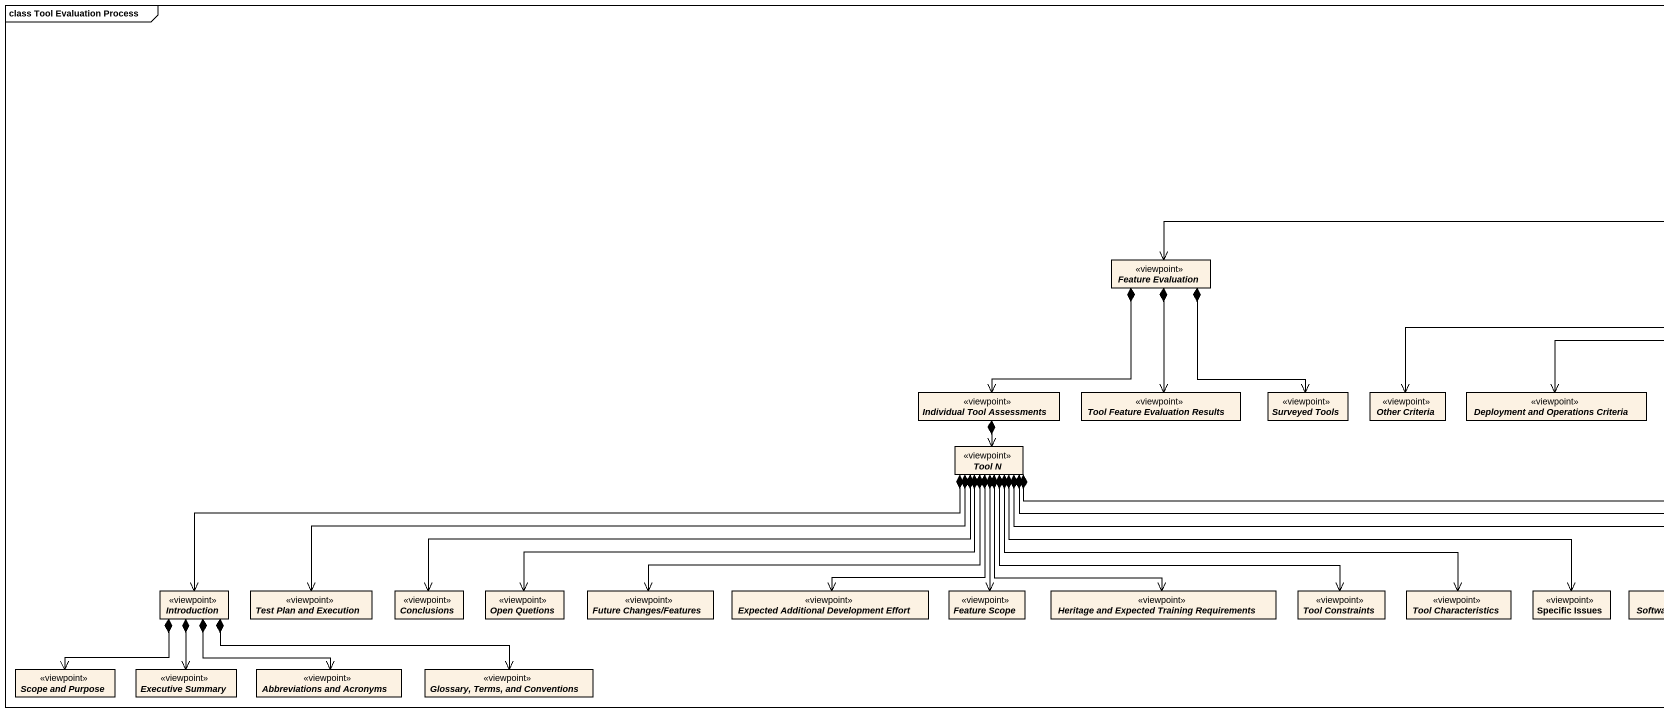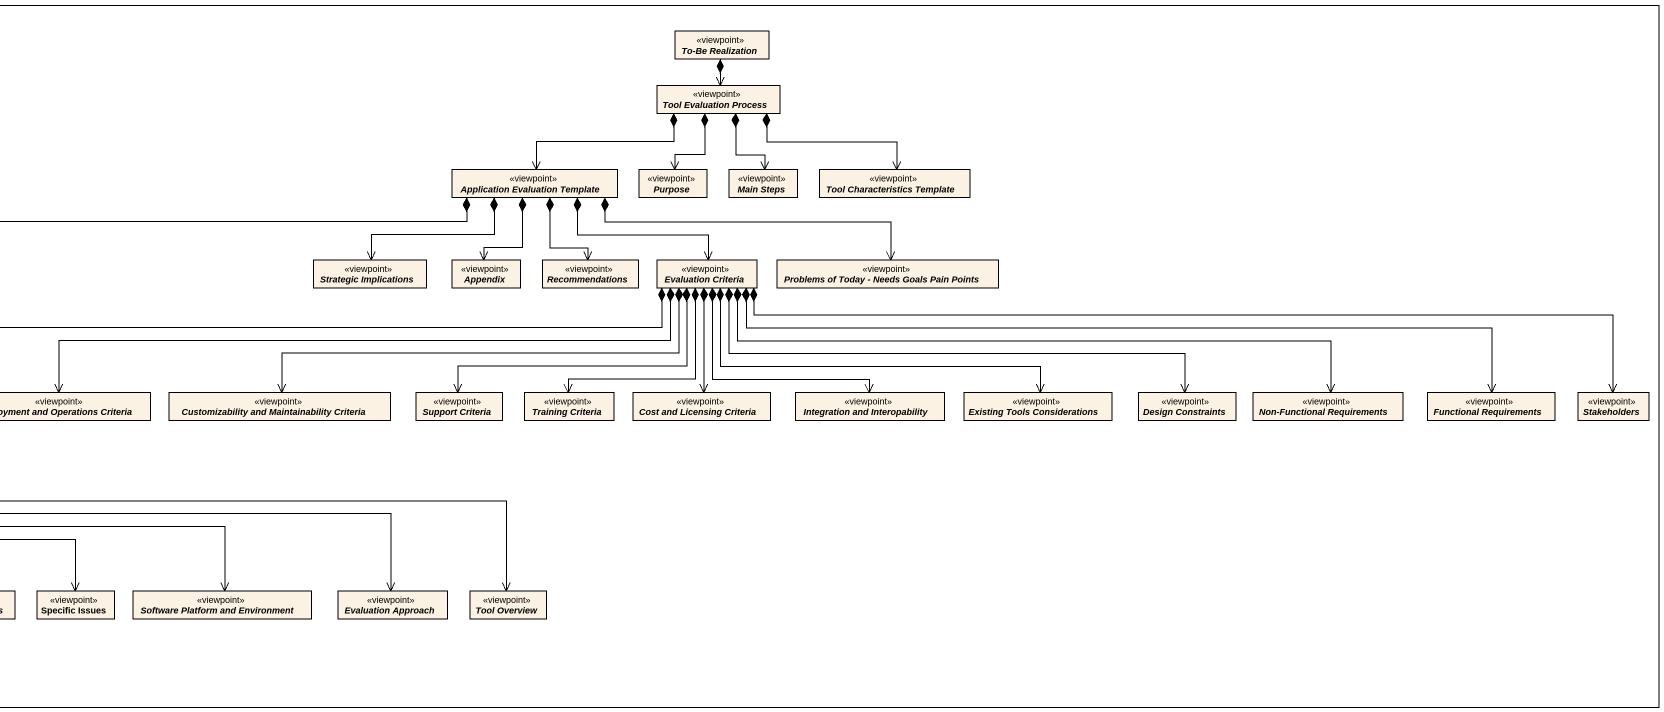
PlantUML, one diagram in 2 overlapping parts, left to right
@startuml
mainframe class Tool Evaluation Process
hide circle
hide empty members
abstract class "To-Be Realization" as To_Be_Realization <<viewpoint>>
abstract class "Tool Evaluation Process" as Tool_Evaluation_Process <<viewpoint>>
abstract class "Application Evaluation Template" as Application_Evaluation <<viewpoint>>
abstract class Purpose <<viewpoint>>
abstract class "Main Steps" as Main_Steps <<viewpoint>>
abstract class "Tool Characteristics Template" as Tool_Characteristics <<viewpoint>>
abstract class "Feature Evaluation" as Feature_Evaluation <<viewpoint>>
abstract class "Strategic Implications" as Strategic_Implications <<viewpoint>>
abstract class Appendix <<viewpoint>>
abstract class Recommendations <<viewpoint>>
abstract class "Evaluation Criteria" as Evaluation_Criteria <<viewpoint>>
abstract class "Problems of Today - Needs Goals Pain Points" as Problems_of_Today_Needs <<viewpoint>>
abstract class "Individual Tool Assessments" as Individual_Tool_Assessments <<viewpoint>>
abstract class "Tool Feature Evaluation Results" as Tool_Feature_Evaluation <<viewpoint>>
abstract class "Surveyed Tools" as Surveyed_Tools <<viewpoint>>
abstract class "Other Criteria" as Other_Criteria <<viewpoint>>
abstract class "Deployment and Operations Criteria" as Deployment_and_Operations <<viewpoint>>
abstract class "Customizability and Maintainability Criteria" as Customizability_and <<viewpoint>>
abstract class "Support Criteria" as Support_Criteria <<viewpoint>>
abstract class "Training Criteria" as Training_Criteria <<viewpoint>>
abstract class "Cost and Licensing Criteria" as Cost_and_Licensing_Criteria <<viewpoint>>
abstract class "Integration and Interopability" as Integration_and <<viewpoint>>
abstract class "Existing Tools Considerations" as Existing_Tools <<viewpoint>>
abstract class "Design Constraints" as Design_Constraints <<viewpoint>>
abstract class "Non-Functional Requirements" as Non_Functional_Requirements <<viewpoint>>
abstract class "Functional Requirements" as Functional_Requirements <<viewpoint>>
abstract class Stakeholders <<viewpoint>>
abstract class "Tool N" as Tool_N <<viewpoint>>
abstract class Introduction <<viewpoint>>
abstract class "Test Plan and Execution" as Test_Plan_and_Execution <<viewpoint>>
abstract class Conclusions <<viewpoint>>
abstract class "Open Quetions" as Open_Quetions <<viewpoint>>
abstract class "Future Changes/Features" as Future_Changes_Features <<viewpoint>>
abstract class "Expected Additional Development Effort" as Expected_Additional <<viewpoint>>
abstract class "Feature Scope" as Feature_Scope <<viewpoint>>
abstract class "Heritage and Expected Training Requirements" as Heritage_and_Expected <<viewpoint>>
abstract class "Tool Constraints" as Tool_Constraints <<viewpoint>>
abstract class "Tool Characteristics" as Tool_Characteristics_2 <<viewpoint>>
class "Specific Issues" as Specific_Issues <<viewpoint>>
abstract class "Software Platform and Environment" as Software_Platform_and <<viewpoint>>
abstract class "Evaluation Approach" as Evaluation_Approach <<viewpoint>>
abstract class "Tool Overview" as Tool_Overview <<viewpoint>>
abstract class "Scope and Purpose" as Scope_and_Purpose <<viewpoint>>
abstract class "Executive Summary" as Executive_Summary <<viewpoint>>
abstract class "Abbreviations and Acronyms" as Abbreviations_and_Acronyms <<viewpoint>>
abstract class "Glossary, Terms, and Conventions" as Glossary_Terms_and <<viewpoint>>
To_Be_Realization *--> Tool_Evaluation_Process
Tool_Evaluation_Process *-left-> Application_Evaluation
Tool_Evaluation_Process *--> Purpose
Tool_Evaluation_Process *--> Main_Steps
Tool_Evaluation_Process *-right-> Tool_Characteristics
Application_Evaluation *-left-> Feature_Evaluation
Application_Evaluation *-left-> Strategic_Implications
Application_Evaluation *--> Appendix
Application_Evaluation *--> Recommendations
Application_Evaluation *-right-> Evaluation_Criteria
Application_Evaluation *-right-> Problems_of_Today_Needs
Feature_Evaluation *--> Individual_Tool_Assessments
Feature_Evaluation *--> Tool_Feature_Evaluation
Feature_Evaluation *--> Surveyed_Tools
Evaluation_Criteria *-left-> Other_Criteria
Evaluation_Criteria *-left-> Deployment_and_Operations
Evaluation_Criteria *-left-> Customizability_and
Evaluation_Criteria *-left-> Support_Criteria
Evaluation_Criteria *--> Training_Criteria
Evaluation_Criteria *--> Cost_and_Licensing_Criteria
Evaluation_Criteria *--> Integration_and
Evaluation_Criteria *-right-> Existing_Tools
Evaluation_Criteria *-right-> Design_Constraints
Evaluation_Criteria *-right-> Non_Functional_Requirements
Evaluation_Criteria *-right-> Functional_Requirements
Evaluation_Criteria *-right-> Stakeholders
Individual_Tool_Assessments *--> Tool_N
Tool_N *-left-> Introduction
Tool_N *-left-> Test_Plan_and_Execution
Tool_N *-left-> Conclusions
Tool_N *-left-> Open_Quetions
Tool_N *-left-> Future_Changes_Features
Tool_N *--> Expected_Additional
Tool_N *--> Feature_Scope
Tool_N *--> Heritage_and_Expected
Tool_N *-right-> Tool_Constraints
Tool_N *-right-> Tool_Characteristics_2
Tool_N *-right-> Specific_Issues
Tool_N *-right-> Software_Platform_and
Tool_N *-right-> Evaluation_Approach
Tool_N *-right-> Tool_Overview
Introduction *--> Scope_and_Purpose
Introduction *--> Executive_Summary
Introduction *-right-> Abbreviations_and_Acronyms
Introduction *-right-> Glossary_Terms_and
@enduml
